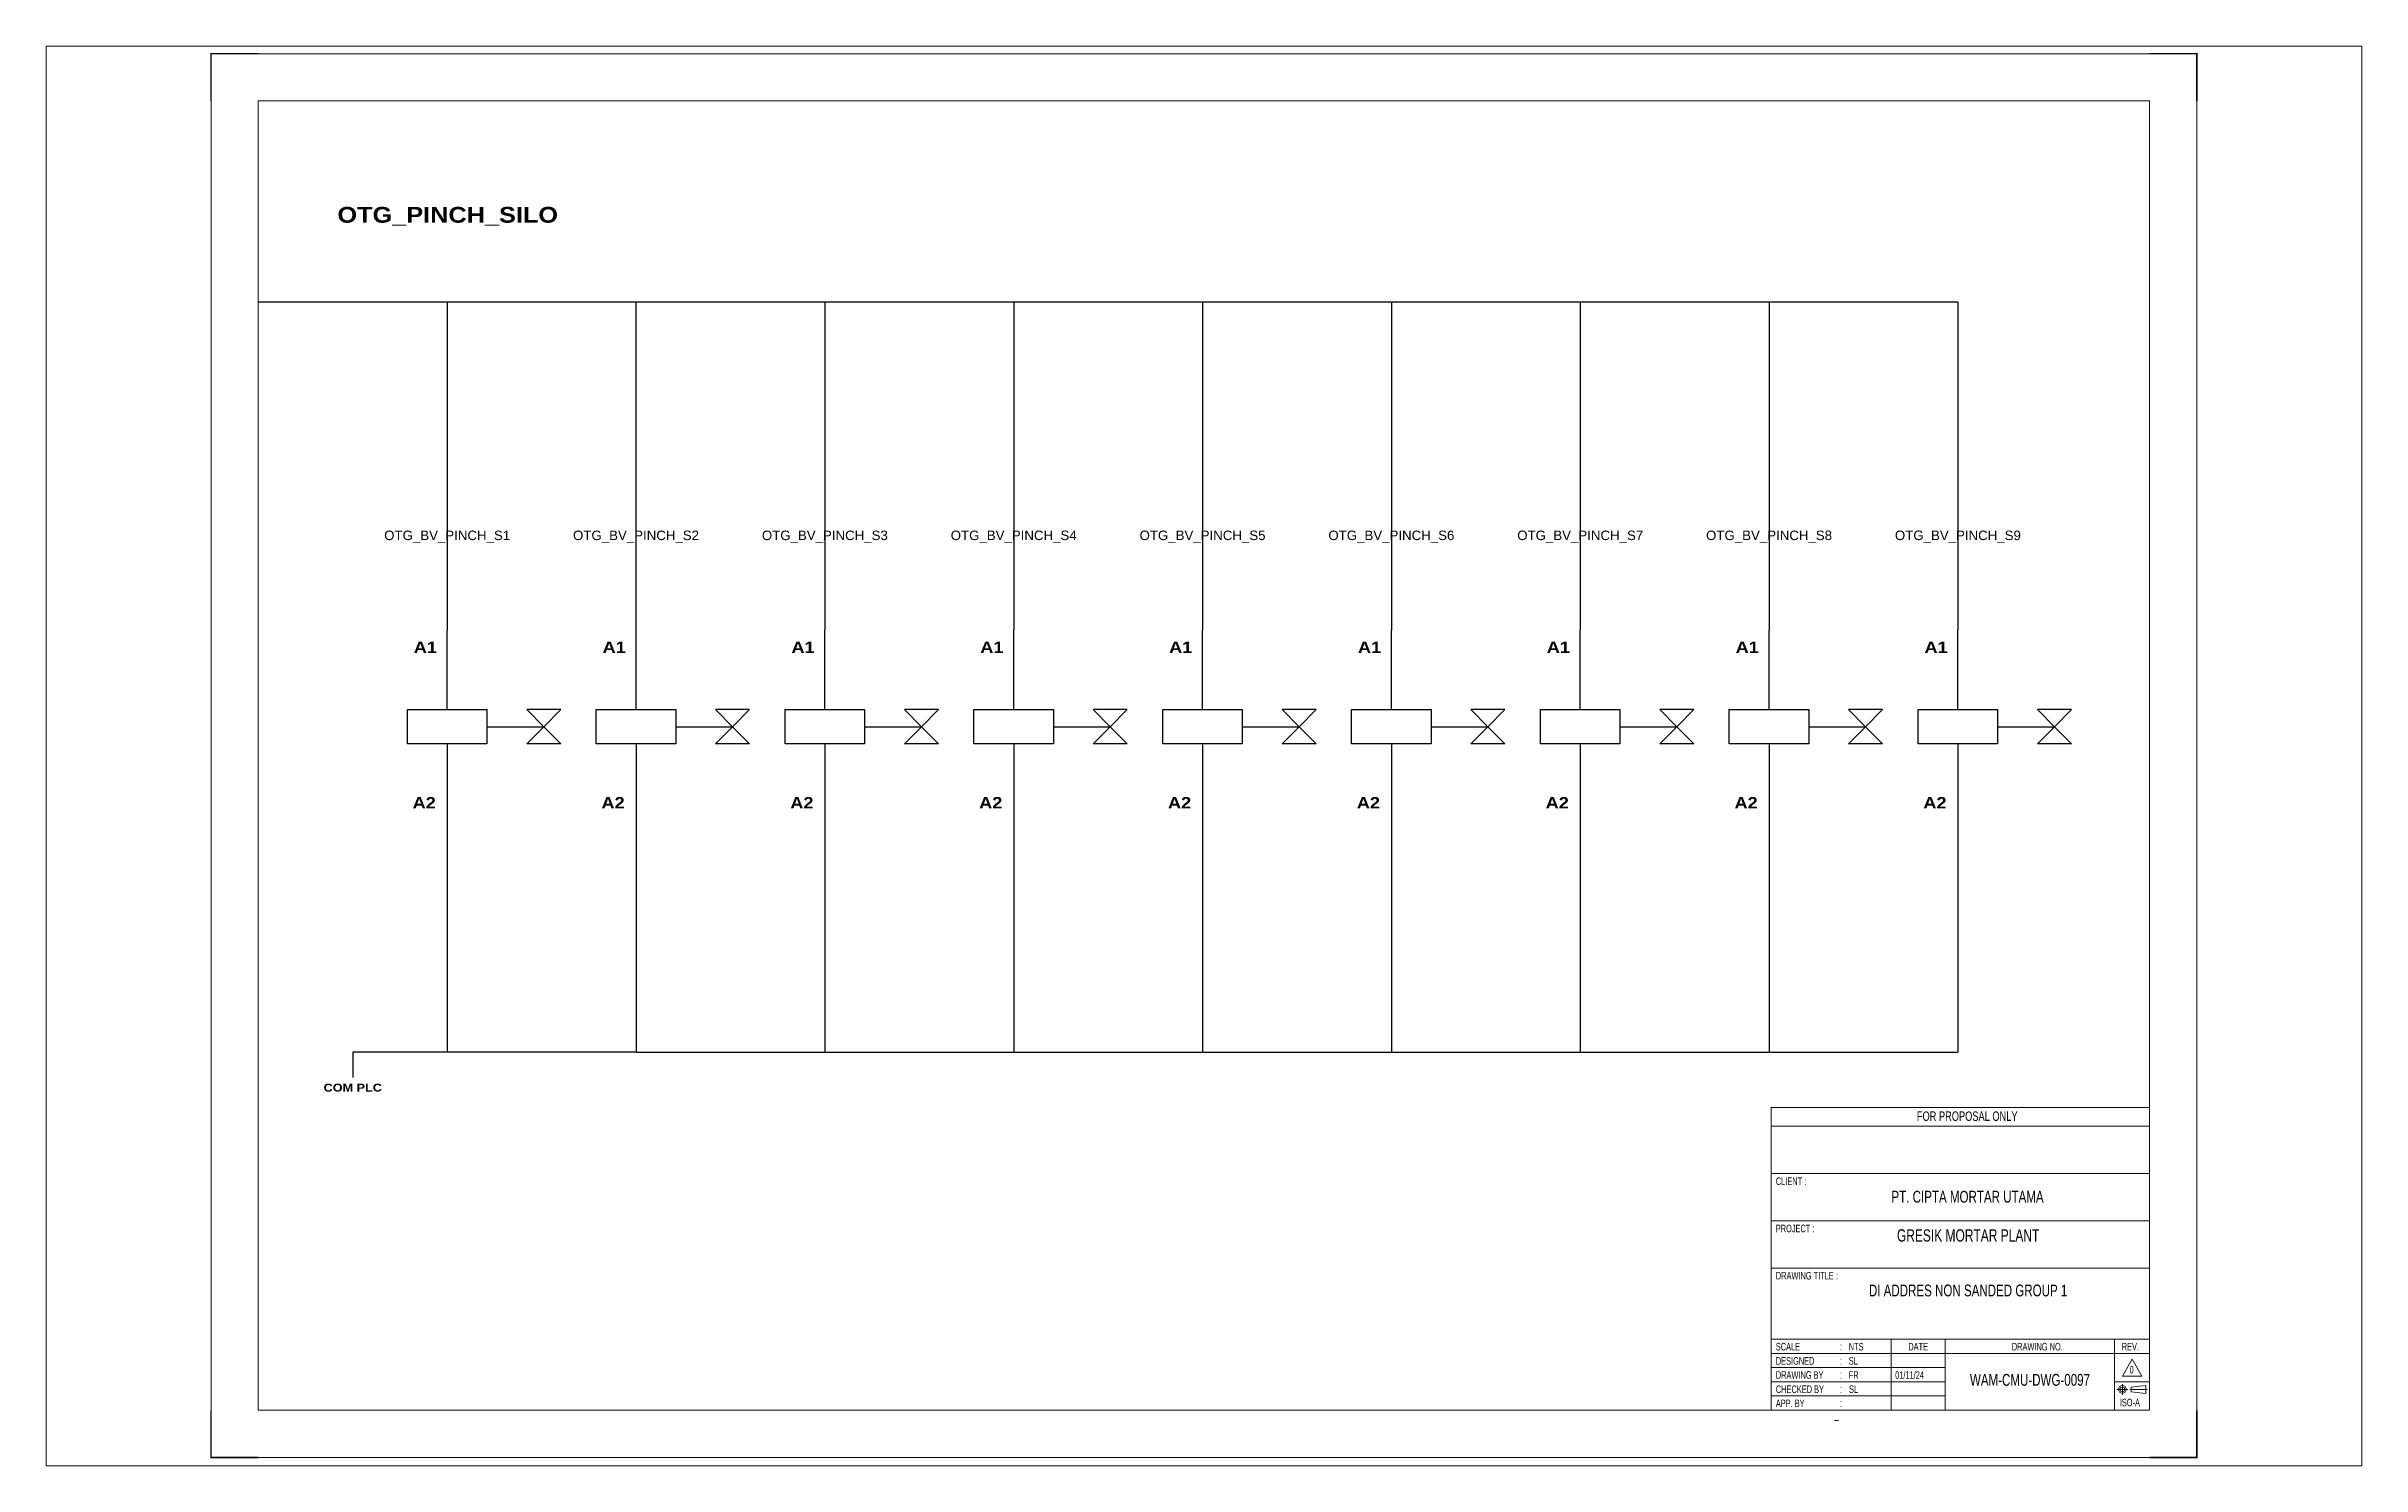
# Paper-space layout 'OTG_PINCH_SILO' of a CAD drawing. Header units: centimetres. Extents: x 0 to 287, y 0 to 176.
# The model-space entities are those that its viewports show. They can reach past a viewport. Long polylines and large blocks are cut down to what shows.
import ezdxf
from ezdxf.enums import TextEntityAlignment as Align

# ---------------------------------------------------------------- set-up
doc = ezdxf.new("R2010")
doc.units = ezdxf.units.CM
doc.header["$MEASUREMENT"] = 0
doc.linetypes.add('CENTER', pattern=[2, 1.25, -0.25, 0.25, -0.25])
for name, color, linetype in [('1', 7, 'Continuous'), ('Etiket-Line-L', 7, 'Continuous'), ('EtIket-Line-S', 2, 'Continuous'), ('Etiket-Text-List0', 2, 'Continuous'), ('Etiket-Text-List1', 3, 'Continuous'), ('Etiket-Text-List2', 1, 'Continuous')]:
    doc.layers.add(name, color=color, linetype=linetype)
for name, color, linetype, lineweight in [('Center_line', 2, 'CENTER', 5), ('Etiket', 7, 'Continuous', 5), ('Object', 4, 'Continuous', 25)]:
    doc.layers.add(name, color=color, linetype=linetype, lineweight=lineweight)
doc.styles.add('Bold', font='ariblk.ttf', dxfattribs={"height": 25.4})
doc.styles.add('DIM', font='romans', dxfattribs={"height": 6.096})
doc.styles.get("Standard").update_dxf_attribs({"font": 'arial.ttf'})

# ---------------------------------------------------------------- blocks, each defined once
blk = doc.blocks.new('x5 Out Line')
at = {"const_width": 0.3}
for points in [[(9.65, 286.71), (0, 286.71), (0, 277.06)], [(405.45, 277.06), (405.45, 286.71), (395.8, 286.71)], [(0, 9.65), (0, 0), (9.65, 0)], [(405.45, 9.65), (405.45, 0), (395.8, 0)]]:
    blk.add_lwpolyline(points, dxfattribs=at)
at = {"lineweight": 15}
blk.add_lwpolyline([(395.8, 9.65), (395.8, 277.06), (9.65, 277.06), (9.65, 9.65)], close=True, dxfattribs=at)
at = {"layer": 'EtIket-Line-S', "lineweight": 9, "ltscale": 0.5}
blk.add_lwpolyline([(0, 0), (405.45, 0), (405.45, 286.71), (0, 286.71)], close=True, dxfattribs=at)
blk = doc.blocks.new('A$C6CDB76E5')
at = {"lineweight": 15}
for p, q in [((-196.2, 0), (-196.2, 157.1)), ((-196.2, 157.1), (0, 157.1)), ((0, 0), (0, 157.1)), ((-196.2, 147.3), (0, 147.3)), ((-196.2, 122.8), (0, 122.8)), ((-196.2, 98.2), (0, 98.2)), ((-196.2, 73.7), (0, 73.7)), ((-196.2, 36.8), (0, 36.8)), ((-134, 0), (-134, 36.8)), ((-105.9, 0), (-105.9, 36.8)), ((-18.1, 0), (-18.1, 36.8)), ((-196.2, 29.4), (0, 29.4)), ((-196.2, 22.1), (-105.9, 22.1)), ((-196.2, 14.7), (-105.9, 14.7)), ((-18.1, 14.7), (0, 14.7)), ((-196.2, 7.4), (-105.9, 7.4))]:
    blk.add_line(p, q, dxfattribs=at)
at = {"layer": 'Center_line', "lineweight": 13}
for p, q in [((-14.1, 13.5), (-14.1, 8)), ((-16.9, 10.8), (-11.3, 10.8)), ((-10.3, 10.8), (-1.2, 10.8))]:
    blk.add_line(p, q, dxfattribs=at)
at = {"layer": 'Etiket-Line-L', "lineweight": 15}
for p, q in [((0, 0), (0, 122.6)), ((-196.2, 0), (0, 0))]:
    blk.add_line(p, q, dxfattribs=at)
blk.add_lwpolyline([(-9, 26.4), (-4, 17.7), (-14.1, 17.7)], close=True, dxfattribs=at)
at = {"layer": 'Object', "lineweight": 15}
blk.add_lwpolyline([(-9.5, 9.5), (-1.9, 8.7), (-1.9, 12.8), (-9.5, 12)], close=True, dxfattribs=at)
for radius in [2.03, 1.27]:
    blk.add_circle((-14.1, 10.8), radius, dxfattribs=at)
at = {"layer": '1', "color": 3, "lineweight": 9, "width": 0.7}
blk.add_text('ISO-A', height=3.91, dxfattribs=at).set_placement((-15.4, 2))
at = {"layer": 'Etiket-Text-List0', "lineweight": 13, "width": 0.7}
for s, height, p in [('CLIENT :', 3.92, (-193.8, 116.8)), ('PROJECT :', 3.92, (-193.8, 92.3)), ('DRAWING TITLE :', 3.923, (-193.8, 67.8)), ('SCALE', 3.92, (-193.8, 31)), ('DESIGNED', 3.92, (-193.8, 23.6)), (':', 4.17, (-160.6, 31)), (':', 4.17, (-160.6, 23.6)), ('DATE', 3.92, (-125.1, 31)), ('DRAWING NO.', 3.923, (-71.4, 31)), ('REV.', 3.92, (-14.4, 31)), ('CHECKED BY ', 3.923, (-193.8, 8.9)), ('DRAWING BY', 3.92, (-193.8, 16.3)), (':', 4.17, (-160.6, 16.3)), (':', 4.17, (-160.6, 8.9)), ('APP. BY ', 3.92, (-193.8, 1.6)), (':', 4.17, (-160.6, 1.6))]:
    blk.add_text(s, height=height, dxfattribs=at).set_placement(p)
at = {"layer": 'Etiket-Text-List1', "lineweight": 9, "width": 0.7}
for tag, p in [('1:XXXX', (-156, 31)), ('EN', (-156, 23.6)), ('DD/MM/YY', (-131.3, 23.6)), ('EN', (-156, 16.3)), ('EN', (-155.8, 8.9)), ('DD/MM/YY', (-131.3, 16.3)), ('DD/MM/YY', (-131.3, 8.9)), ('1', (-10.3, 19.1)), ('EN', (-155.7, 1.6)), ('DD/MM/YY', (-131.3, 1.6))]:
    blk.add_attdef(tag, p, '', height=3.92, dxfattribs=at)
at = {"layer": 'Etiket-Text-List2', "lineweight": 13, "width": 0.7}
for tag, height, p in [('FOR FABRICATION', 4.9, (-94.6, 150.1)), ('CLIENT_NAME', 6.13, (-94.1, 107.7)), ('PROJECT_1', 4.9, (-94.1, 87.5)), ('PROJECT_2', 4.9, (-94.1, 79.2)), ('DRAWING_TITLE1', 6.13, (-94.1, 59)), ('DRAWING_TITLE2', 6.13, (-94.1, 49.9)), ('DRAWING_TITLE3', 6.13, (-94.1, 40.1)), ('LDP-X-XXX-AR-01', 6.13, (-62, 12.7))]:
    blk.add_attdef(tag, text='', height=height, dxfattribs=at).set_placement(p, align=Align.CENTER)

msp = doc.modelspace()

# ---------------------------------------------------------------- linework, layer by layer
at = {"color": 146, "ltscale": 50, "true_color": 0x105689}
for p, q in [((24632.4, 19691.8), (25229.4, 19691.8)), ((25229.4, 19691.8), (25229.4, 18653.1)), ((25229.4, 19691.8), (25826.4, 19691.8)), ((25826.4, 18653.1), (25826.4, 19691.8)), ((25826.4, 19691.8), (26423.4, 19691.8)), ((26423.4, 19691.8), (27020.4, 19691.8)), ((26423.4, 19691.8), (26423.4, 18653.1)), ((27020.4, 19691.8), (27617.4, 19691.8)), ((27020.4, 19691.8), (27020.4, 18653.1)), ((27617.4, 19691.8), (28214.4, 19691.8)), ((27617.4, 19691.8), (27617.4, 18653.1)), ((28214.4, 19691.8), (28512.9, 19691.8)), ((28214.4, 19691.8), (28214.4, 18653.1)), ((28512.9, 19691.8), (29109.9, 19691.8)), ((28811.4, 19691.8), (28811.4, 18653.1)), ((29109.9, 19691.8), (29706.9, 19691.8)), ((29408.4, 19691.8), (29408.4, 18653.1)), ((29706.9, 19691.8), (30005.4, 19691.8)), ((30005.4, 19691.8), (30005.4, 18653.1)), ((25229.4, 18050.7), (25229.4, 17319)), ((25826.4, 18050.7), (25826.4, 17319)), ((26423.4, 18050.7), (26423.4, 17319)), ((27020.4, 18050.7), (27020.4, 17319)), ((27617.4, 18050.7), (27617.4, 17319)), ((28214.4, 18050.7), (28214.4, 17319)), ((28811.4, 18050.7), (28811.4, 17319)), ((29408.4, 18050.7), (29408.4, 17319)), ((30005.4, 18050.7), (30005.4, 17319)), ((25827.4, 17319), (24930.9, 17319)), ((24930.9, 17319), (24930.9, 17239)), ((25827.4, 17319), (27022.4, 17319)), ((27022.4, 17319), (27022.4, 17319)), ((27022.4, 17319), (28512.9, 17319)), ((28512.9, 17319), (29109.9, 17319)), ((29109.9, 17319), (29706.9, 17319)), ((29706.9, 17319), (30005.4, 17319))]:
    msp.add_line(p, q, dxfattribs=at)
at = {"ltscale": 50}
for p, q in [((25229.4, 18401.9), (25229.4, 18653.1)), ((25826.4, 18401.9), (25826.4, 18653.1)), ((26423.4, 18401.9), (26423.4, 18653.1)), ((27020.4, 18401.9), (27020.4, 18653.1)), ((27617.4, 18401.9), (27617.4, 18653.1)), ((28214.4, 18401.9), (28214.4, 18653.1)), ((28811.4, 18401.9), (28811.4, 18653.1)), ((29408.4, 18401.9), (29408.4, 18653.1)), ((30005.4, 18401.9), (30005.4, 18653.1)), ((25355, 18348), (25534.5, 18348)), ((25952, 18348), (26131.5, 18348)), ((26549, 18348), (26728.5, 18348)), ((27146, 18348), (27325.5, 18348)), ((27743, 18348), (27922.5, 18348)), ((28340, 18348), (28519.5, 18348)), ((28937, 18348), (29116.5, 18348)), ((29534, 18348), (29713.5, 18348)), ((30131, 18348), (30310.5, 18348)), ((25229.4, 18294.2), (25229.4, 18042.9)), ((25826.4, 18294.2), (25826.4, 18042.9)), ((26423.4, 18294.2), (26423.4, 18042.9)), ((27020.4, 18294.2), (27020.4, 18042.9)), ((27617.4, 18294.2), (27617.4, 18042.9)), ((28214.4, 18294.2), (28214.4, 18042.9)), ((28811.4, 18294.2), (28811.4, 18042.9)), ((29408.4, 18294.2), (29408.4, 18042.9)), ((30005.4, 18294.2), (30005.4, 18042.9))]:
    msp.add_line(p, q, dxfattribs=at)
for points in [[(25103.7, 18401.9), (25355, 18401.9), (25355, 18294.2), (25103.7, 18294.2)], [(25534.5, 18348), (25588.4, 18401.9), (25480.7, 18401.9)], [(25700.7, 18401.9), (25952, 18401.9), (25952, 18294.2), (25700.7, 18294.2)], [(26131.5, 18348), (26185.4, 18401.9), (26077.7, 18401.9)], [(26297.7, 18401.9), (26549, 18401.9), (26549, 18294.2), (26297.7, 18294.2)], [(26728.5, 18348), (26782.4, 18401.9), (26674.7, 18401.9)], [(26894.7, 18401.9), (27146, 18401.9), (27146, 18294.2), (26894.7, 18294.2)], [(27325.5, 18348), (27379.4, 18401.9), (27271.7, 18401.9)], [(27491.7, 18401.9), (27743, 18401.9), (27743, 18294.2), (27491.7, 18294.2)], [(27922.5, 18348), (27976.4, 18401.9), (27868.7, 18401.9)], [(28088.7, 18401.9), (28340, 18401.9), (28340, 18294.2), (28088.7, 18294.2)], [(28519.5, 18348), (28573.4, 18401.9), (28465.7, 18401.9)], [(28685.7, 18401.9), (28937, 18401.9), (28937, 18294.2), (28685.7, 18294.2)], [(29116.5, 18348), (29170.4, 18401.9), (29062.7, 18401.9)], [(29282.7, 18401.9), (29534, 18401.9), (29534, 18294.2), (29282.7, 18294.2)], [(29713.5, 18348), (29767.4, 18401.9), (29659.7, 18401.9)], [(29879.7, 18401.9), (30131, 18401.9), (30131, 18294.2), (29879.7, 18294.2)], [(30310.5, 18348), (30364.4, 18401.9), (30256.7, 18401.9)], [(25534.5, 18348), (25588.4, 18294.2), (25480.7, 18294.2)], [(26131.5, 18348), (26185.4, 18294.2), (26077.7, 18294.2)], [(26728.5, 18348), (26782.4, 18294.2), (26674.7, 18294.2)], [(27325.5, 18348), (27379.4, 18294.2), (27271.7, 18294.2)], [(27922.5, 18348), (27976.4, 18294.2), (27868.7, 18294.2)], [(28519.5, 18348), (28573.4, 18294.2), (28465.7, 18294.2)], [(29116.5, 18348), (29170.4, 18294.2), (29062.7, 18294.2)], [(29713.5, 18348), (29767.4, 18294.2), (29659.7, 18294.2)], [(30310.5, 18348), (30364.4, 18294.2), (30256.7, 18294.2)]]:
    msp.add_lwpolyline(points, close=True, dxfattribs=at)

# ---------------------------------------------------------------- block references
at = {"layer": 'Etiket', "lineweight": 0}
ref = msp.add_blockref('A$C6CDB76E5', (30611.2, 16186.5), dxfattribs=dict(at, xscale=6.095870930054101, yscale=6.095870930054101, zscale=6.095870930054101))
ref.add_attrib('FOR FABRICATION', 'FOR PROPOSAL ONLY', dxfattribs={"layer": 'Etiket-Text-List2', "lineweight": 13, "height": 29.894, "width": 0.7}).set_placement((30034.8, 17101.4), align=Align.CENTER)
ref.add_attrib('CLIENT_NAME', 'PT. CIPTA MORTAR UTAMA', dxfattribs={"layer": 'Etiket-Text-List2', "lineweight": 13, "height": 37.368, "width": 0.7}).set_placement((30035.9, 16842.8), align=Align.CENTER)
ref.add_attrib('PROJECT_1', 'GRESIK MORTAR PLANT', dxfattribs={"layer": 'Etiket-Text-List2', "lineweight": 13, "height": 38.709, "width": 0.7}).set_placement((30037.7, 16719.8), align=Align.CENTER)
ref.add_attrib('DRAWING_TITLE1', 'DI ADDRES NON SANDED GROUP 1', dxfattribs={"layer": 'Etiket-Text-List2', "lineweight": 13, "height": 37.368, "width": 0.7}).set_placement((30037.7, 16546.4), align=Align.CENTER)
ref.add_attrib('1:XXXX', 'NTS', (29660.3, 16375.4), dxfattribs={"layer": 'Etiket-Text-List1', "lineweight": 13, "height": 23.92, "width": 0.7})
ref.add_attrib('EN', 'SL', (29660.3, 16330.6), dxfattribs={"layer": 'Etiket-Text-List1', "lineweight": 13, "height": 23.92, "width": 0.7})
ref.add_attrib('EN', 'FR', (29660.3, 16285.7), dxfattribs={"layer": 'Etiket-Text-List1', "lineweight": 13, "height": 23.92, "width": 0.7})
ref.add_attrib('DD/MM/YY', '01/11/24', (29807.1, 16285.7), dxfattribs={"layer": 'Etiket-Text-List1', "lineweight": 13, "height": 23.92, "width": 0.7})
ref.add_attrib('EN', 'SL', (29661.2, 16240.9), dxfattribs={"layer": 'Etiket-Text-List1', "lineweight": 13, "height": 23.92, "width": 0.7})
ref.add_attrib('LDP-X-XXX-AR-01', 'WAM-CMU-DWG-0097', dxfattribs={"layer": 'Etiket-Text-List2', "lineweight": 15, "height": 37.368, "width": 0.7}).set_placement((30233.2, 16263.7), align=Align.CENTER)
ref.add_attrib('1', '0', (30548.4, 16302.6), dxfattribs={"layer": 'Etiket-Text-List1', "lineweight": 13, "height": 23.9, "width": 0.7})
at = {"layer": 'Etiket-Line-L', "lineweight": 0}
ref = msp.add_blockref('x5 Out Line', (24482.9, 16037), dxfattribs=dict(at, xscale=15.48351216233742, yscale=15.48351216233742, zscale=15.48351216233742))
ref.add_attrib('FILE_NAME', '-', (29613.1, 16145), dxfattribs={"layer": 'Etiket-Text-List1', "lineweight": 13, "height": 21.7, "style": 'DIM', "width": 0.7})

# ---------------------------------------------------------------- texts
at = {"ltscale": 500, "style": 'Bold'}
msp.add_text('OTG_PINCH_SILO', height=50, dxfattribs=at).set_placement((24882.4, 19941.8))
at = {"ltscale": 50}
for s, p in [('OTG_BV_PINCH_S1', (25229.4, 18953.1)), ('OTG_BV_PINCH_S2', (25826.4, 18953.1)), ('OTG_BV_PINCH_S3', (26423.4, 18953.1)), ('OTG_BV_PINCH_S4', (27020.4, 18953.1)), ('OTG_BV_PINCH_S5', (27617.4, 18953.1)), ('OTG_BV_PINCH_S6', (28214.4, 18953.1)), ('OTG_BV_PINCH_S7', (28811.4, 18953.1)), ('OTG_BV_PINCH_S8', (29408.4, 18953.1)), ('OTG_BV_PINCH_S9', (30005.4, 18953.1))]:
    msp.add_text(s, height=30, dxfattribs=at).set_placement(p, align=Align.MIDDLE_CENTER)
at = {"ltscale": 500, "style": 'Bold'}
for p in [(25197.1, 18617.2), (25794.1, 18617.2), (26391.1, 18617.2), (26988.1, 18617.2), (27585.1, 18617.2), (28182.1, 18617.2), (28779.1, 18617.2), (29376.1, 18617.2), (29973.1, 18617.2)]:
    msp.add_text('A1', height=35.9, dxfattribs=at).set_placement(p, align=Align.TOP_RIGHT)
for p in [(25193.5, 18078.8), (25790.5, 18078.8), (26387.5, 18078.8), (26984.5, 18078.8), (27581.5, 18078.8), (28178.5, 18078.8), (28775.5, 18078.8), (29372.5, 18078.8), (29969.5, 18078.8)]:
    msp.add_text('A2', height=35.9, dxfattribs=at).set_placement(p, align=Align.BOTTOM_RIGHT)
at = {"ltscale": 50, "style": 'Bold'}
msp.add_text('COM PLC', height=25, dxfattribs=at).set_placement((24930.9, 17219), align=Align.TOP_CENTER)

psp = doc.layouts.new('OTG_PINCH_SILO')

# ---------------------------------------------------------------- viewports
at = {"layer": '0', "ltscale": 50}
psp.add_viewport(center=(143.5, 88), size=(287, 175.9982), view_center_point=(27622.01, 18255.3), view_height=4488.8199, dxfattribs=at)

doc.saveas('drawing.dxf')
